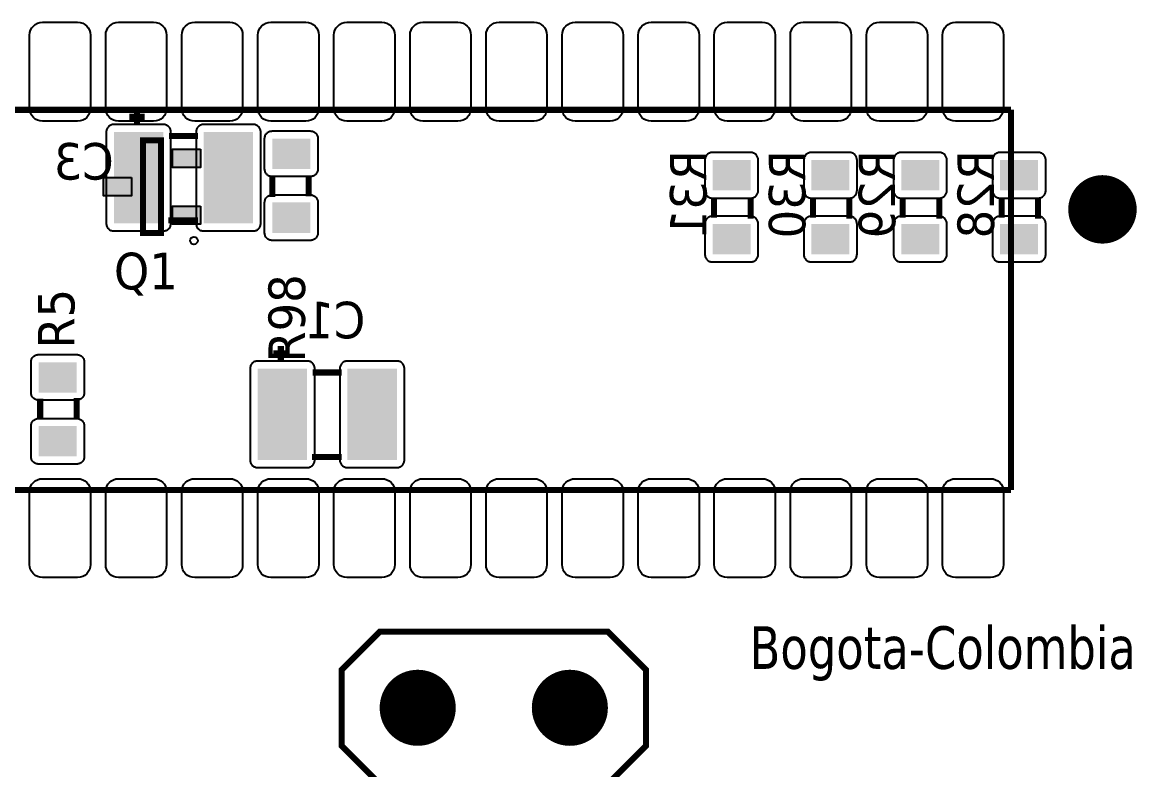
# Model space of a CAD drawing. Header units: millimetres. Extents: x 123.5 to 144.3, y 105.4 to 121.6.
# Drawn here: x 127.689 to 130.589, y 112.185 to 114.13 of the extents above; entities that cross this region are included whole.
import ezdxf

# ---------------------------------------------------------------- set-up
doc = ezdxf.new("R2010")
doc.units = ezdxf.units.MM
doc.layers.add('DESC', color=250, linetype='Continuous')
doc.styles.get("Standard").update_dxf_attribs({"font": 'tahoma.ttf'})

# ---------------------------------------------------------------- blocks, each defined once
blk = doc.blocks.new('RPAD')
blk.add_trace([(-0.5, -0.5), (-0.5, 0.5), (0.5, -0.5), (0.5, 0.5)])
blk = doc.blocks.new('EPAD')
at = {"const_width": 0.5}
blk.add_lwpolyline([(-0.25, 0, 1), (0.25, 0, 1)], format="xyb", close=True, dxfattribs=at)
blk = doc.blocks.new('CCRPBoard')
for points in [[(129.6443, 113.9707), (129.5983, 113.9707), (129.5948, 113.9711), (129.5916, 113.972), (129.5887, 113.9736), (129.5862, 113.9757), (129.5841, 113.9782), (129.5826, 113.981), (129.5816, 113.9843), (129.5813, 113.9877), (129.5813, 114.0837), (129.5816, 114.0872), (129.5826, 114.0904), (129.5841, 114.0933), (129.5862, 114.0958), (129.5887, 114.0979), (129.5916, 114.0994), (129.5948, 114.1004), (129.5983, 114.1007), (129.6443, 114.1007), (129.6478, 114.1004), (129.651, 114.0994), (129.6539, 114.0979), (129.6564, 114.0958), (129.6584, 114.0933), (129.66, 114.0904), (129.6609, 114.0872), (129.6613, 114.0837), (129.6613, 113.9877), (129.6609, 113.9843), (129.66, 113.981), (129.6584, 113.9782), (129.6564, 113.9757), (129.6539, 113.9736), (129.651, 113.972), (129.6478, 113.9711), (129.6443, 113.9707)], [(129.7443, 113.9707), (129.6983, 113.9707), (129.6948, 113.9711), (129.6916, 113.972), (129.6887, 113.9736), (129.6862, 113.9757), (129.6841, 113.9782), (129.6826, 113.981), (129.6816, 113.9843), (129.6813, 113.9877), (129.6813, 114.0837), (129.6816, 114.0872), (129.6826, 114.0904), (129.6841, 114.0933), (129.6862, 114.0958), (129.6887, 114.0979), (129.6916, 114.0994), (129.6948, 114.1004), (129.6983, 114.1007), (129.7443, 114.1007), (129.7478, 114.1004), (129.751, 114.0994), (129.7539, 114.0979), (129.7564, 114.0958), (129.7584, 114.0933), (129.76, 114.0904), (129.7609, 114.0872), (129.7613, 114.0837), (129.7613, 113.9877), (129.7609, 113.9843), (129.76, 113.981), (129.7584, 113.9782), (129.7564, 113.9757), (129.7539, 113.9736), (129.751, 113.972), (129.7478, 113.9711), (129.7443, 113.9707)], [(129.8443, 113.9707), (129.7983, 113.9707), (129.7948, 113.9711), (129.7916, 113.972), (129.7887, 113.9736), (129.7862, 113.9757), (129.7841, 113.9782), (129.7826, 113.981), (129.7816, 113.9843), (129.7813, 113.9877), (129.7813, 114.0837), (129.7816, 114.0872), (129.7826, 114.0904), (129.7841, 114.0933), (129.7862, 114.0958), (129.7887, 114.0979), (129.7916, 114.0994), (129.7948, 114.1004), (129.7983, 114.1007), (129.8443, 114.1007), (129.8478, 114.1004), (129.851, 114.0994), (129.8539, 114.0979), (129.8564, 114.0958), (129.8584, 114.0933), (129.86, 114.0904), (129.8609, 114.0872), (129.8613, 114.0837), (129.8613, 113.9877), (129.8609, 113.9843), (129.86, 113.981), (129.8584, 113.9782), (129.8564, 113.9757), (129.8539, 113.9736), (129.851, 113.972), (129.8478, 113.9711), (129.8443, 113.9707)], [(129.9443, 113.9707), (129.8983, 113.9707), (129.8948, 113.9711), (129.8916, 113.972), (129.8887, 113.9736), (129.8862, 113.9757), (129.8841, 113.9782), (129.8826, 113.981), (129.8816, 113.9843), (129.8813, 113.9877), (129.8813, 114.0837), (129.8816, 114.0872), (129.8826, 114.0904), (129.8841, 114.0933), (129.8862, 114.0958), (129.8887, 114.0979), (129.8916, 114.0994), (129.8948, 114.1004), (129.8983, 114.1007), (129.9443, 114.1007), (129.9478, 114.1004), (129.951, 114.0994), (129.9539, 114.0979), (129.9564, 114.0958), (129.9584, 114.0933), (129.96, 114.0904), (129.9609, 114.0872), (129.9613, 114.0837), (129.9613, 113.9877), (129.9609, 113.9843), (129.96, 113.981), (129.9584, 113.9782), (129.9564, 113.9757), (129.9539, 113.9736), (129.951, 113.972), (129.9478, 113.9711), (129.9443, 113.9707)], [(130.0443, 113.9707), (129.9983, 113.9707), (129.9948, 113.9711), (129.9916, 113.972), (129.9887, 113.9736), (129.9862, 113.9757), (129.9841, 113.9782), (129.9826, 113.981), (129.9816, 113.9843), (129.9813, 113.9877), (129.9813, 114.0837), (129.9816, 114.0872), (129.9826, 114.0904), (129.9841, 114.0933), (129.9862, 114.0958), (129.9887, 114.0979), (129.9916, 114.0994), (129.9948, 114.1004), (129.9983, 114.1007), (130.0443, 114.1007), (130.0478, 114.1004), (130.051, 114.0994), (130.0539, 114.0979), (130.0564, 114.0958), (130.0584, 114.0933), (130.06, 114.0904), (130.0609, 114.0872), (130.0613, 114.0837), (130.0613, 113.9877), (130.0609, 113.9843), (130.06, 113.981), (130.0584, 113.9782), (130.0564, 113.9757), (130.0539, 113.9736), (130.051, 113.972), (130.0478, 113.9711), (130.0443, 113.9707)], [(130.1443, 113.9707), (130.0983, 113.9707), (130.0948, 113.9711), (130.0916, 113.972), (130.0887, 113.9736), (130.0862, 113.9757), (130.0841, 113.9782), (130.0826, 113.981), (130.0816, 113.9843), (130.0813, 113.9877), (130.0813, 114.0837), (130.0816, 114.0872), (130.0826, 114.0904), (130.0841, 114.0933), (130.0862, 114.0958), (130.0887, 114.0979), (130.0916, 114.0994), (130.0948, 114.1004), (130.0983, 114.1007), (130.1443, 114.1007), (130.1478, 114.1004), (130.151, 114.0994), (130.1539, 114.0979), (130.1564, 114.0958), (130.1584, 114.0933), (130.16, 114.0904), (130.1609, 114.0872), (130.1613, 114.0837), (130.1613, 113.9877), (130.1609, 113.9843), (130.16, 113.981), (130.1584, 113.9782), (130.1564, 113.9757), (130.1539, 113.9736), (130.151, 113.972), (130.1478, 113.9711), (130.1443, 113.9707)], [(130.2443, 113.9707), (130.1983, 113.9707), (130.1948, 113.9711), (130.1916, 113.972), (130.1887, 113.9736), (130.1862, 113.9757), (130.1841, 113.9782), (130.1826, 113.981), (130.1816, 113.9843), (130.1813, 113.9877), (130.1813, 114.0837), (130.1816, 114.0872), (130.1826, 114.0904), (130.1841, 114.0933), (130.1862, 114.0958), (130.1887, 114.0979), (130.1916, 114.0994), (130.1948, 114.1004), (130.1983, 114.1007), (130.2443, 114.1007), (130.2478, 114.1004), (130.251, 114.0994), (130.2539, 114.0979), (130.2564, 114.0958), (130.2584, 114.0933), (130.26, 114.0904), (130.2609, 114.0872), (130.2613, 114.0837), (130.2613, 113.9877), (130.2609, 113.9843), (130.26, 113.981), (130.2584, 113.9782), (130.2564, 113.9757), (130.2539, 113.9736), (130.251, 113.972), (130.2478, 113.9711), (130.2443, 113.9707)], [(130.3443, 113.9707), (130.2983, 113.9707), (130.2948, 113.9711), (130.2916, 113.972), (130.2887, 113.9736), (130.2862, 113.9757), (130.2841, 113.9782), (130.2826, 113.981), (130.2816, 113.9843), (130.2813, 113.9877), (130.2813, 114.0837), (130.2816, 114.0872), (130.2826, 114.0904), (130.2841, 114.0933), (130.2862, 114.0958), (130.2887, 114.0979), (130.2916, 114.0994), (130.2948, 114.1004), (130.2983, 114.1007), (130.3443, 114.1007), (130.3478, 114.1004), (130.351, 114.0994), (130.3539, 114.0979), (130.3564, 114.0958), (130.3584, 114.0933), (130.36, 114.0904), (130.3609, 114.0872), (130.3613, 114.0837), (130.3613, 113.9877), (130.3609, 113.9843), (130.36, 113.981), (130.3584, 113.9782), (130.3564, 113.9757), (130.3539, 113.9736), (130.351, 113.972), (130.3478, 113.9711), (130.3443, 113.9707)], [(130.4443, 113.9707), (130.3983, 113.9707), (130.3948, 113.9711), (130.3916, 113.972), (130.3887, 113.9736), (130.3862, 113.9757), (130.3841, 113.9782), (130.3826, 113.981), (130.3816, 113.9843), (130.3813, 113.9877), (130.3813, 114.0837), (130.3816, 114.0872), (130.3826, 114.0904), (130.3841, 114.0933), (130.3862, 114.0958), (130.3887, 114.0979), (130.3916, 114.0994), (130.3948, 114.1004), (130.3983, 114.1007), (130.4443, 114.1007), (130.4478, 114.1004), (130.451, 114.0994), (130.4539, 114.0979), (130.4564, 114.0958), (130.4584, 114.0933), (130.46, 114.0904), (130.4609, 114.0872), (130.4613, 114.0837), (130.4613, 113.9877), (130.4609, 113.9843), (130.46, 113.981), (130.4584, 113.9782), (130.4564, 113.9757), (130.4539, 113.9736), (130.451, 113.972), (130.4478, 113.9711), (130.4443, 113.9707)], [(130.5443, 113.9707), (130.4983, 113.9707), (130.4948, 113.9711), (130.4916, 113.972), (130.4887, 113.9736), (130.4862, 113.9757), (130.4841, 113.9782), (130.4826, 113.981), (130.4816, 113.9843), (130.4813, 113.9877), (130.4813, 114.0837), (130.4816, 114.0872), (130.4826, 114.0904), (130.4841, 114.0933), (130.4862, 114.0958), (130.4887, 114.0979), (130.4916, 114.0994), (130.4948, 114.1004), (130.4983, 114.1007), (130.5443, 114.1007), (130.5478, 114.1004), (130.551, 114.0994), (130.5539, 114.0979), (130.5564, 114.0958), (130.5584, 114.0933), (130.56, 114.0904), (130.5609, 114.0872), (130.5613, 114.0837), (130.5613, 113.9877), (130.5609, 113.9843), (130.56, 113.981), (130.5584, 113.9782), (130.5564, 113.9757), (130.5539, 113.9736), (130.551, 113.972), (130.5478, 113.9711), (130.5443, 113.9707)], [(130.6443, 113.9707), (130.5983, 113.9707), (130.5948, 113.9711), (130.5916, 113.972), (130.5887, 113.9736), (130.5862, 113.9757), (130.5841, 113.9782), (130.5826, 113.981), (130.5816, 113.9843), (130.5813, 113.9877), (130.5813, 114.0837), (130.5816, 114.0872), (130.5826, 114.0904), (130.5841, 114.0933), (130.5862, 114.0958), (130.5887, 114.0979), (130.5916, 114.0994), (130.5948, 114.1004), (130.5983, 114.1007), (130.6443, 114.1007), (130.6478, 114.1004), (130.651, 114.0994), (130.6539, 114.0979), (130.6564, 114.0958), (130.6584, 114.0933), (130.66, 114.0904), (130.6609, 114.0872), (130.6613, 114.0837), (130.6613, 113.9877), (130.6609, 113.9843), (130.66, 113.981), (130.6584, 113.9782), (130.6564, 113.9757), (130.6539, 113.9736), (130.651, 113.972), (130.6478, 113.9711), (130.6443, 113.9707)], [(130.7443, 113.9707), (130.6983, 113.9707), (130.6948, 113.9711), (130.6916, 113.972), (130.6887, 113.9736), (130.6862, 113.9757), (130.6841, 113.9782), (130.6826, 113.981), (130.6816, 113.9843), (130.6813, 113.9877), (130.6813, 114.0837), (130.6816, 114.0872), (130.6826, 114.0904), (130.6841, 114.0933), (130.6862, 114.0958), (130.6887, 114.0979), (130.6916, 114.0994), (130.6948, 114.1004), (130.6983, 114.1007), (130.7443, 114.1007), (130.7478, 114.1004), (130.751, 114.0994), (130.7539, 114.0979), (130.7564, 114.0958), (130.7584, 114.0933), (130.76, 114.0904), (130.7609, 114.0872), (130.7613, 114.0837), (130.7613, 113.9877), (130.7609, 113.9843), (130.76, 113.981), (130.7584, 113.9782), (130.7564, 113.9757), (130.7539, 113.9736), (130.751, 113.972), (130.7478, 113.9711), (130.7443, 113.9707)], [(130.8443, 113.9707), (130.7983, 113.9707), (130.7948, 113.9711), (130.7916, 113.972), (130.7887, 113.9736), (130.7862, 113.9757), (130.7841, 113.9782), (130.7826, 113.981), (130.7816, 113.9843), (130.7813, 113.9877), (130.7813, 114.0837), (130.7816, 114.0872), (130.7826, 114.0904), (130.7841, 114.0933), (130.7862, 114.0958), (130.7887, 114.0979), (130.7916, 114.0994), (130.7948, 114.1004), (130.7983, 114.1007), (130.8443, 114.1007), (130.8478, 114.1004), (130.851, 114.0994), (130.8539, 114.0979), (130.8564, 114.0958), (130.8584, 114.0933), (130.86, 114.0904), (130.8609, 114.0872), (130.8613, 114.0837), (130.8613, 113.9877), (130.8609, 113.9843), (130.86, 113.981), (130.8584, 113.9782), (130.8564, 113.9757), (130.8539, 113.9736), (130.851, 113.972), (130.8478, 113.9711), (130.8443, 113.9707)], [(129.757, 113.9664), (129.692, 113.9664), (129.691, 113.9663), (129.69, 113.9662), (129.689, 113.9659), (129.6881, 113.9656), (129.6872, 113.9652), (129.6864, 113.9647), (129.6856, 113.9641), (129.6849, 113.9635), (129.6843, 113.9628), (129.6837, 113.962), (129.6832, 113.9612), (129.6828, 113.9603), (129.6825, 113.9594), (129.6822, 113.9584), (129.6821, 113.9574), (129.682, 113.9564), (129.682, 113.8364), (129.6821, 113.8353), (129.6822, 113.8343), (129.6825, 113.8334), (129.6828, 113.8324), (129.6832, 113.8316), (129.6837, 113.8307), (129.6843, 113.83), (129.6849, 113.8293), (129.6856, 113.8286), (129.6864, 113.828), (129.6872, 113.8276), (129.6881, 113.8271), (129.689, 113.8268), (129.69, 113.8266), (129.691, 113.8264), (129.692, 113.8264), (129.757, 113.8264), (129.7581, 113.8264), (129.7591, 113.8266), (129.76, 113.8268), (129.761, 113.8271), (129.7618, 113.8276), (129.7627, 113.828), (129.7634, 113.8286), (129.7641, 113.8293), (129.7648, 113.83), (129.7654, 113.8307), (129.7658, 113.8316), (129.7663, 113.8324), (129.7666, 113.8334), (129.7668, 113.8343), (129.767, 113.8353), (129.767, 113.8364), (129.767, 113.9564), (129.767, 113.9574), (129.7668, 113.9584), (129.7666, 113.9594), (129.7663, 113.9603), (129.7658, 113.9612), (129.7654, 113.962), (129.7648, 113.9628), (129.7641, 113.9635), (129.7634, 113.9641), (129.7627, 113.9647), (129.7618, 113.9652), (129.761, 113.9656), (129.76, 113.9659), (129.7591, 113.9662), (129.7581, 113.9663), (129.757, 113.9664)], [(129.875, 113.9664), (129.81, 113.9664), (129.809, 113.9663), (129.808, 113.9662), (129.807, 113.9659), (129.8061, 113.9656), (129.8052, 113.9652), (129.8044, 113.9647), (129.8036, 113.9641), (129.8029, 113.9635), (129.8023, 113.9628), (129.8017, 113.962), (129.8012, 113.9612), (129.8008, 113.9603), (129.8005, 113.9594), (129.8002, 113.9584), (129.8001, 113.9574), (129.8, 113.9564), (129.8, 113.8364), (129.8001, 113.8353), (129.8002, 113.8343), (129.8005, 113.8334), (129.8008, 113.8324), (129.8012, 113.8316), (129.8017, 113.8307), (129.8023, 113.83), (129.8029, 113.8293), (129.8036, 113.8286), (129.8044, 113.828), (129.8052, 113.8276), (129.8061, 113.8271), (129.807, 113.8268), (129.808, 113.8266), (129.809, 113.8264), (129.81, 113.8264), (129.875, 113.8264), (129.8761, 113.8264), (129.8771, 113.8266), (129.878, 113.8268), (129.879, 113.8271), (129.8798, 113.8276), (129.8807, 113.828), (129.8814, 113.8286), (129.8821, 113.8293), (129.8828, 113.83), (129.8834, 113.8307), (129.8838, 113.8316), (129.8843, 113.8324), (129.8846, 113.8334), (129.8848, 113.8343), (129.885, 113.8353), (129.885, 113.8364), (129.885, 113.9564), (129.885, 113.9574), (129.8848, 113.9584), (129.8846, 113.9594), (129.8843, 113.9603), (129.8838, 113.9612), (129.8834, 113.962), (129.8828, 113.9628), (129.8821, 113.9635), (129.8814, 113.9641), (129.8807, 113.9647), (129.8798, 113.9652), (129.879, 113.9656), (129.878, 113.9659), (129.8771, 113.9662), (129.8761, 113.9663), (129.875, 113.9664)], [(129.9602, 113.9479), (129.9602, 113.9079), (129.9602, 113.9068), (129.96, 113.9058), (129.9598, 113.9049), (129.9594, 113.9039), (129.959, 113.9031), (129.9585, 113.9022), (129.958, 113.9015), (129.9573, 113.9008), (129.9566, 113.9001), (129.9558, 113.8995), (129.955, 113.8991), (129.9541, 113.8986), (129.9532, 113.8983), (129.9523, 113.8981), (129.9513, 113.8979), (129.9502, 113.8979), (129.9002, 113.8979), (129.8992, 113.8979), (129.8982, 113.8981), (129.8972, 113.8983), (129.8963, 113.8986), (129.8954, 113.8991), (129.8946, 113.8995), (129.8938, 113.9001), (129.8931, 113.9008), (129.8925, 113.9015), (129.8919, 113.9022), (129.8914, 113.9031), (129.891, 113.9039), (129.8907, 113.9049), (129.8904, 113.9058), (129.8903, 113.9068), (129.8902, 113.9079), (129.8902, 113.9479), (129.8903, 113.9489), (129.8904, 113.9499), (129.8907, 113.9509), (129.891, 113.9518), (129.8914, 113.9527), (129.8919, 113.9535), (129.8925, 113.9543), (129.8931, 113.955), (129.8938, 113.9556), (129.8946, 113.9562), (129.8954, 113.9567), (129.8963, 113.9571), (129.8972, 113.9574), (129.8982, 113.9577), (129.8992, 113.9578), (129.9002, 113.9579), (129.9502, 113.9579), (129.9513, 113.9578), (129.9523, 113.9577), (129.9532, 113.9574), (129.9541, 113.9571), (129.955, 113.9567), (129.9558, 113.9562), (129.9566, 113.9556), (129.9573, 113.955), (129.958, 113.9543), (129.9585, 113.9535), (129.959, 113.9527), (129.9594, 113.9518), (129.9598, 113.9509), (129.96, 113.9499), (129.9602, 113.9489), (129.9602, 113.9479)], [(129.8059, 113.934), (129.8059, 113.91), (129.7689, 113.91), (129.7689, 113.934), (129.8059, 113.934)], [(130.469, 113.9197), (130.469, 113.8797), (130.469, 113.8786), (130.4692, 113.8776), (130.4694, 113.8766), (130.4697, 113.8757), (130.4701, 113.8748), (130.4706, 113.874), (130.4712, 113.8733), (130.4718, 113.8726), (130.4725, 113.8719), (130.4733, 113.8713), (130.4741, 113.8708), (130.475, 113.8704), (130.4759, 113.8701), (130.4769, 113.8699), (130.4779, 113.8697), (130.479, 113.8697), (130.529, 113.8697), (130.53, 113.8697), (130.531, 113.8699), (130.532, 113.8701), (130.5329, 113.8704), (130.5338, 113.8708), (130.5346, 113.8713), (130.5354, 113.8719), (130.5361, 113.8726), (130.5367, 113.8733), (130.5373, 113.874), (130.5378, 113.8748), (130.5382, 113.8757), (130.5385, 113.8766), (130.5388, 113.8776), (130.5389, 113.8786), (130.539, 113.8797), (130.539, 113.9197), (130.5389, 113.9207), (130.5388, 113.9217), (130.5385, 113.9227), (130.5382, 113.9236), (130.5378, 113.9245), (130.5373, 113.9253), (130.5367, 113.9261), (130.5361, 113.9268), (130.5354, 113.9274), (130.5346, 113.928), (130.5338, 113.9285), (130.5329, 113.9289), (130.532, 113.9292), (130.531, 113.9295), (130.53, 113.9296), (130.529, 113.9297), (130.479, 113.9297), (130.4779, 113.9296), (130.4769, 113.9295), (130.4759, 113.9292), (130.475, 113.9289), (130.4741, 113.9285), (130.4733, 113.928), (130.4725, 113.9274), (130.4718, 113.9268), (130.4712, 113.9261), (130.4706, 113.9253), (130.4701, 113.9245), (130.4697, 113.9236), (130.4694, 113.9227), (130.4692, 113.9217), (130.469, 113.9207), (130.469, 113.9197)], [(130.5989, 113.9197), (130.5989, 113.8797), (130.5989, 113.8786), (130.5991, 113.8776), (130.5993, 113.8766), (130.5996, 113.8757), (130.6001, 113.8748), (130.6006, 113.874), (130.6011, 113.8733), (130.6018, 113.8726), (130.6025, 113.8719), (130.6032, 113.8713), (130.6041, 113.8708), (130.6049, 113.8704), (130.6059, 113.8701), (130.6068, 113.8699), (130.6078, 113.8697), (130.6089, 113.8697), (130.6589, 113.8697), (130.6599, 113.8697), (130.6609, 113.8699), (130.6619, 113.8701), (130.6628, 113.8704), (130.6637, 113.8708), (130.6645, 113.8713), (130.6653, 113.8719), (130.666, 113.8726), (130.6666, 113.8733), (130.6672, 113.874), (130.6677, 113.8748), (130.6681, 113.8757), (130.6684, 113.8766), (130.6687, 113.8776), (130.6688, 113.8786), (130.6689, 113.8797), (130.6689, 113.9197), (130.6688, 113.9207), (130.6687, 113.9217), (130.6684, 113.9227), (130.6681, 113.9236), (130.6677, 113.9245), (130.6672, 113.9253), (130.6666, 113.9261), (130.666, 113.9268), (130.6653, 113.9274), (130.6645, 113.928), (130.6637, 113.9285), (130.6628, 113.9289), (130.6619, 113.9292), (130.6609, 113.9295), (130.6599, 113.9296), (130.6589, 113.9297), (130.6089, 113.9297), (130.6078, 113.9296), (130.6068, 113.9295), (130.6059, 113.9292), (130.6049, 113.9289), (130.6041, 113.9285), (130.6032, 113.928), (130.6025, 113.9274), (130.6018, 113.9268), (130.6011, 113.9261), (130.6006, 113.9253), (130.6001, 113.9245), (130.5996, 113.9236), (130.5993, 113.9227), (130.5991, 113.9217), (130.5989, 113.9207), (130.5989, 113.9197)], [(130.717, 113.9197), (130.717, 113.8797), (130.717, 113.8786), (130.7172, 113.8776), (130.7174, 113.8766), (130.7178, 113.8757), (130.7182, 113.8748), (130.7187, 113.874), (130.7192, 113.8733), (130.7199, 113.8726), (130.7206, 113.8719), (130.7213, 113.8713), (130.7222, 113.8708), (130.723, 113.8704), (130.724, 113.8701), (130.7249, 113.8699), (130.7259, 113.8697), (130.727, 113.8697), (130.777, 113.8697), (130.778, 113.8697), (130.779, 113.8699), (130.78, 113.8701), (130.7809, 113.8704), (130.7818, 113.8708), (130.7826, 113.8713), (130.7834, 113.8719), (130.7841, 113.8726), (130.7847, 113.8733), (130.7853, 113.874), (130.7858, 113.8748), (130.7862, 113.8757), (130.7865, 113.8766), (130.7868, 113.8776), (130.7869, 113.8786), (130.787, 113.8797), (130.787, 113.9197), (130.7869, 113.9207), (130.7868, 113.9217), (130.7865, 113.9227), (130.7862, 113.9236), (130.7858, 113.9245), (130.7853, 113.9253), (130.7847, 113.9261), (130.7841, 113.9268), (130.7834, 113.9274), (130.7826, 113.928), (130.7818, 113.9285), (130.7809, 113.9289), (130.78, 113.9292), (130.779, 113.9295), (130.778, 113.9296), (130.777, 113.9297), (130.727, 113.9297), (130.7259, 113.9296), (130.7249, 113.9295), (130.724, 113.9292), (130.723, 113.9289), (130.7222, 113.9285), (130.7213, 113.928), (130.7206, 113.9274), (130.7199, 113.9268), (130.7192, 113.9261), (130.7187, 113.9253), (130.7182, 113.9245), (130.7178, 113.9236), (130.7174, 113.9227), (130.7172, 113.9217), (130.717, 113.9207), (130.717, 113.9197)], [(130.8469, 113.9197), (130.8469, 113.8797), (130.847, 113.8786), (130.8471, 113.8776), (130.8473, 113.8766), (130.8477, 113.8757), (130.8481, 113.8748), (130.8486, 113.874), (130.8492, 113.8733), (130.8498, 113.8726), (130.8505, 113.8719), (130.8513, 113.8713), (130.8521, 113.8708), (130.853, 113.8704), (130.8539, 113.8701), (130.8549, 113.8699), (130.8559, 113.8697), (130.8569, 113.8697), (130.9069, 113.8697), (130.9079, 113.8697), (130.9089, 113.8699), (130.9099, 113.8701), (130.9108, 113.8704), (130.9117, 113.8708), (130.9125, 113.8713), (130.9133, 113.8719), (130.914, 113.8726), (130.9147, 113.8733), (130.9152, 113.874), (130.9157, 113.8748), (130.9161, 113.8757), (130.9165, 113.8766), (130.9167, 113.8776), (130.9169, 113.8786), (130.9169, 113.8797), (130.9169, 113.9197), (130.9169, 113.9207), (130.9167, 113.9217), (130.9165, 113.9227), (130.9161, 113.9236), (130.9157, 113.9245), (130.9152, 113.9253), (130.9147, 113.9261), (130.914, 113.9268), (130.9133, 113.9274), (130.9125, 113.928), (130.9117, 113.9285), (130.9108, 113.9289), (130.9099, 113.9292), (130.9089, 113.9295), (130.9079, 113.9296), (130.9069, 113.9297), (130.8569, 113.9297), (130.8559, 113.9296), (130.8549, 113.9295), (130.8539, 113.9292), (130.853, 113.9289), (130.8521, 113.9285), (130.8513, 113.928), (130.8505, 113.9274), (130.8498, 113.9268), (130.8492, 113.9261), (130.8486, 113.9253), (130.8481, 113.9245), (130.8477, 113.9236), (130.8473, 113.9227), (130.8471, 113.9217), (130.847, 113.9207), (130.8469, 113.9197)], [(129.7154, 113.8966), (129.7154, 113.8726), (129.6784, 113.8726), (129.6784, 113.8966), (129.7154, 113.8966)], [(129.9602, 113.8639), (129.9602, 113.8239), (129.9602, 113.8228), (129.96, 113.8218), (129.9598, 113.8209), (129.9594, 113.8199), (129.959, 113.8191), (129.9585, 113.8182), (129.958, 113.8175), (129.9573, 113.8168), (129.9566, 113.8161), (129.9558, 113.8155), (129.955, 113.8151), (129.9541, 113.8146), (129.9532, 113.8143), (129.9523, 113.8141), (129.9513, 113.8139), (129.9502, 113.8139), (129.9002, 113.8139), (129.8992, 113.8139), (129.8982, 113.8141), (129.8972, 113.8143), (129.8963, 113.8146), (129.8954, 113.8151), (129.8946, 113.8155), (129.8938, 113.8161), (129.8931, 113.8168), (129.8925, 113.8175), (129.8919, 113.8182), (129.8914, 113.8191), (129.891, 113.8199), (129.8907, 113.8209), (129.8904, 113.8218), (129.8903, 113.8228), (129.8902, 113.8239), (129.8902, 113.8639), (129.8903, 113.8649), (129.8904, 113.8659), (129.8907, 113.8669), (129.891, 113.8678), (129.8914, 113.8687), (129.8919, 113.8695), (129.8925, 113.8703), (129.8931, 113.871), (129.8938, 113.8716), (129.8946, 113.8722), (129.8954, 113.8727), (129.8963, 113.8731), (129.8972, 113.8734), (129.8982, 113.8737), (129.8992, 113.8738), (129.9002, 113.8739), (129.9502, 113.8739), (129.9513, 113.8738), (129.9523, 113.8737), (129.9532, 113.8734), (129.9541, 113.8731), (129.955, 113.8727), (129.9558, 113.8722), (129.9566, 113.8716), (129.9573, 113.871), (129.958, 113.8703), (129.9585, 113.8695), (129.959, 113.8687), (129.9594, 113.8678), (129.9598, 113.8669), (129.96, 113.8659), (129.9602, 113.8649), (129.9602, 113.8639)], [(129.8059, 113.8592), (129.8059, 113.8352), (129.7689, 113.8352), (129.7689, 113.8592), (129.8059, 113.8592)], [(130.469, 113.8357), (130.469, 113.7957), (130.469, 113.7946), (130.4692, 113.7936), (130.4694, 113.7926), (130.4697, 113.7917), (130.4701, 113.7908), (130.4706, 113.79), (130.4712, 113.7893), (130.4718, 113.7886), (130.4725, 113.7879), (130.4733, 113.7873), (130.4741, 113.7868), (130.475, 113.7864), (130.4759, 113.7861), (130.4769, 113.7859), (130.4779, 113.7857), (130.479, 113.7857), (130.529, 113.7857), (130.53, 113.7857), (130.531, 113.7859), (130.532, 113.7861), (130.5329, 113.7864), (130.5338, 113.7868), (130.5346, 113.7873), (130.5354, 113.7879), (130.5361, 113.7886), (130.5367, 113.7893), (130.5373, 113.79), (130.5378, 113.7908), (130.5382, 113.7917), (130.5385, 113.7926), (130.5388, 113.7936), (130.5389, 113.7946), (130.539, 113.7957), (130.539, 113.8357), (130.5389, 113.8367), (130.5388, 113.8377), (130.5385, 113.8387), (130.5382, 113.8396), (130.5378, 113.8405), (130.5373, 113.8413), (130.5367, 113.8421), (130.5361, 113.8428), (130.5354, 113.8434), (130.5346, 113.844), (130.5338, 113.8445), (130.5329, 113.8449), (130.532, 113.8452), (130.531, 113.8455), (130.53, 113.8456), (130.529, 113.8457), (130.479, 113.8457), (130.4779, 113.8456), (130.4769, 113.8455), (130.4759, 113.8452), (130.475, 113.8449), (130.4741, 113.8445), (130.4733, 113.844), (130.4725, 113.8434), (130.4718, 113.8428), (130.4712, 113.8421), (130.4706, 113.8413), (130.4701, 113.8405), (130.4697, 113.8396), (130.4694, 113.8387), (130.4692, 113.8377), (130.469, 113.8367), (130.469, 113.8357)], [(130.5989, 113.8357), (130.5989, 113.7957), (130.5989, 113.7946), (130.5991, 113.7936), (130.5993, 113.7926), (130.5996, 113.7917), (130.6001, 113.7908), (130.6006, 113.79), (130.6011, 113.7893), (130.6018, 113.7886), (130.6025, 113.7879), (130.6032, 113.7873), (130.6041, 113.7868), (130.6049, 113.7864), (130.6059, 113.7861), (130.6068, 113.7859), (130.6078, 113.7857), (130.6089, 113.7857), (130.6589, 113.7857), (130.6599, 113.7857), (130.6609, 113.7859), (130.6619, 113.7861), (130.6628, 113.7864), (130.6637, 113.7868), (130.6645, 113.7873), (130.6653, 113.7879), (130.666, 113.7886), (130.6666, 113.7893), (130.6672, 113.79), (130.6677, 113.7908), (130.6681, 113.7917), (130.6684, 113.7926), (130.6687, 113.7936), (130.6688, 113.7946), (130.6689, 113.7957), (130.6689, 113.8357), (130.6688, 113.8367), (130.6687, 113.8377), (130.6684, 113.8387), (130.6681, 113.8396), (130.6677, 113.8405), (130.6672, 113.8413), (130.6666, 113.8421), (130.666, 113.8428), (130.6653, 113.8434), (130.6645, 113.844), (130.6637, 113.8445), (130.6628, 113.8449), (130.6619, 113.8452), (130.6609, 113.8455), (130.6599, 113.8456), (130.6589, 113.8457), (130.6089, 113.8457), (130.6078, 113.8456), (130.6068, 113.8455), (130.6059, 113.8452), (130.6049, 113.8449), (130.6041, 113.8445), (130.6032, 113.844), (130.6025, 113.8434), (130.6018, 113.8428), (130.6011, 113.8421), (130.6006, 113.8413), (130.6001, 113.8405), (130.5996, 113.8396), (130.5993, 113.8387), (130.5991, 113.8377), (130.5989, 113.8367), (130.5989, 113.8357)], [(130.717, 113.8357), (130.717, 113.7957), (130.717, 113.7946), (130.7172, 113.7936), (130.7174, 113.7926), (130.7178, 113.7917), (130.7182, 113.7908), (130.7187, 113.79), (130.7192, 113.7893), (130.7199, 113.7886), (130.7206, 113.7879), (130.7213, 113.7873), (130.7222, 113.7868), (130.723, 113.7864), (130.724, 113.7861), (130.7249, 113.7859), (130.7259, 113.7857), (130.727, 113.7857), (130.777, 113.7857), (130.778, 113.7857), (130.779, 113.7859), (130.78, 113.7861), (130.7809, 113.7864), (130.7818, 113.7868), (130.7826, 113.7873), (130.7834, 113.7879), (130.7841, 113.7886), (130.7847, 113.7893), (130.7853, 113.79), (130.7858, 113.7908), (130.7862, 113.7917), (130.7865, 113.7926), (130.7868, 113.7936), (130.7869, 113.7946), (130.787, 113.7957), (130.787, 113.8357), (130.7869, 113.8367), (130.7868, 113.8377), (130.7865, 113.8387), (130.7862, 113.8396), (130.7858, 113.8405), (130.7853, 113.8413), (130.7847, 113.8421), (130.7841, 113.8428), (130.7834, 113.8434), (130.7826, 113.844), (130.7818, 113.8445), (130.7809, 113.8449), (130.78, 113.8452), (130.779, 113.8455), (130.778, 113.8456), (130.777, 113.8457), (130.727, 113.8457), (130.7259, 113.8456), (130.7249, 113.8455), (130.724, 113.8452), (130.723, 113.8449), (130.7222, 113.8445), (130.7213, 113.844), (130.7206, 113.8434), (130.7199, 113.8428), (130.7192, 113.8421), (130.7187, 113.8413), (130.7182, 113.8405), (130.7178, 113.8396), (130.7174, 113.8387), (130.7172, 113.8377), (130.717, 113.8367), (130.717, 113.8357)], [(130.8469, 113.8357), (130.8469, 113.7957), (130.847, 113.7946), (130.8471, 113.7936), (130.8473, 113.7926), (130.8477, 113.7917), (130.8481, 113.7908), (130.8486, 113.79), (130.8492, 113.7893), (130.8498, 113.7886), (130.8505, 113.7879), (130.8513, 113.7873), (130.8521, 113.7868), (130.853, 113.7864), (130.8539, 113.7861), (130.8549, 113.7859), (130.8559, 113.7857), (130.8569, 113.7857), (130.9069, 113.7857), (130.9079, 113.7857), (130.9089, 113.7859), (130.9099, 113.7861), (130.9108, 113.7864), (130.9117, 113.7868), (130.9125, 113.7873), (130.9133, 113.7879), (130.914, 113.7886), (130.9147, 113.7893), (130.9152, 113.79), (130.9157, 113.7908), (130.9161, 113.7917), (130.9165, 113.7926), (130.9167, 113.7936), (130.9169, 113.7946), (130.9169, 113.7957), (130.9169, 113.8357), (130.9169, 113.8367), (130.9167, 113.8377), (130.9165, 113.8387), (130.9161, 113.8396), (130.9157, 113.8405), (130.9152, 113.8413), (130.9147, 113.8421), (130.914, 113.8428), (130.9133, 113.8434), (130.9125, 113.844), (130.9117, 113.8445), (130.9108, 113.8449), (130.9099, 113.8452), (130.9089, 113.8455), (130.9079, 113.8456), (130.9069, 113.8457), (130.8569, 113.8457), (130.8559, 113.8456), (130.8549, 113.8455), (130.8539, 113.8452), (130.853, 113.8449), (130.8521, 113.8445), (130.8513, 113.844), (130.8505, 113.8434), (130.8498, 113.8428), (130.8492, 113.8421), (130.8486, 113.8413), (130.8481, 113.8405), (130.8477, 113.8396), (130.8473, 113.8387), (130.8471, 113.8377), (130.847, 113.8367), (130.8469, 113.8357)], [(129.5831, 113.6139), (129.5831, 113.6539), (129.5832, 113.655), (129.5833, 113.656), (129.5836, 113.6569), (129.5839, 113.6578), (129.5843, 113.6587), (129.5848, 113.6595), (129.5854, 113.6603), (129.586, 113.661), (129.5867, 113.6617), (129.5875, 113.6622), (129.5883, 113.6627), (129.5892, 113.6631), (129.5901, 113.6635), (129.5911, 113.6637), (129.5921, 113.6639), (129.5931, 113.6639), (129.6431, 113.6639), (129.6442, 113.6639), (129.6452, 113.6637), (129.6461, 113.6635), (129.6471, 113.6631), (129.6479, 113.6627), (129.6488, 113.6622), (129.6495, 113.6617), (129.6502, 113.661), (129.6509, 113.6603), (129.6514, 113.6595), (129.6519, 113.6587), (129.6524, 113.6578), (129.6527, 113.6569), (129.6529, 113.656), (129.6531, 113.655), (129.6531, 113.6539), (129.6531, 113.6139), (129.6531, 113.6129), (129.6529, 113.6119), (129.6527, 113.6109), (129.6524, 113.61), (129.6519, 113.6091), (129.6514, 113.6083), (129.6509, 113.6075), (129.6502, 113.6068), (129.6495, 113.6062), (129.6488, 113.6056), (129.6479, 113.6051), (129.6471, 113.6047), (129.6461, 113.6044), (129.6452, 113.6041), (129.6442, 113.604), (129.6431, 113.6039), (129.5931, 113.6039), (129.5921, 113.604), (129.5911, 113.6041), (129.5901, 113.6044), (129.5892, 113.6047), (129.5883, 113.6051), (129.5875, 113.6056), (129.5867, 113.6062), (129.586, 113.6068), (129.5854, 113.6075), (129.5848, 113.6083), (129.5843, 113.6091), (129.5839, 113.61), (129.5836, 113.6109), (129.5833, 113.6119), (129.5832, 113.6129), (129.5831, 113.6139)], [(129.946, 113.6553), (129.881, 113.6553), (129.88, 113.6553), (129.879, 113.6551), (129.878, 113.6549), (129.8771, 113.6546), (129.8762, 113.6542), (129.8754, 113.6537), (129.8746, 113.6531), (129.8739, 113.6525), (129.8733, 113.6517), (129.8727, 113.651), (129.8722, 113.6502), (129.8718, 113.6493), (129.8715, 113.6484), (129.8712, 113.6474), (129.8711, 113.6464), (129.871, 113.6453), (129.871, 113.5253), (129.8711, 113.5243), (129.8712, 113.5233), (129.8715, 113.5223), (129.8718, 113.5214), (129.8722, 113.5205), (129.8727, 113.5197), (129.8733, 113.5189), (129.8739, 113.5182), (129.8746, 113.5176), (129.8754, 113.517), (129.8762, 113.5165), (129.8771, 113.5161), (129.878, 113.5158), (129.879, 113.5155), (129.88, 113.5154), (129.881, 113.5153), (129.946, 113.5153), (129.947, 113.5154), (129.9481, 113.5155), (129.949, 113.5158), (129.9499, 113.5161), (129.9508, 113.5165), (129.9516, 113.517), (129.9524, 113.5176), (129.9531, 113.5182), (129.9538, 113.5189), (129.9543, 113.5197), (129.9548, 113.5205), (129.9552, 113.5214), (129.9556, 113.5223), (129.9558, 113.5233), (129.956, 113.5243), (129.956, 113.5253), (129.956, 113.6453), (129.956, 113.6464), (129.9558, 113.6474), (129.9556, 113.6484), (129.9552, 113.6493), (129.9548, 113.6502), (129.9543, 113.651), (129.9538, 113.6517), (129.9531, 113.6525), (129.9524, 113.6531), (129.9516, 113.6537), (129.9508, 113.6542), (129.9499, 113.6546), (129.949, 113.6549), (129.9481, 113.6551), (129.947, 113.6553), (129.946, 113.6553)], [(130.064, 113.6553), (129.999, 113.6553), (129.998, 113.6553), (129.997, 113.6551), (129.996, 113.6549), (129.9951, 113.6546), (129.9942, 113.6542), (129.9934, 113.6537), (129.9926, 113.6531), (129.9919, 113.6525), (129.9913, 113.6517), (129.9907, 113.651), (129.9902, 113.6502), (129.9898, 113.6493), (129.9895, 113.6484), (129.9892, 113.6474), (129.9891, 113.6464), (129.989, 113.6453), (129.989, 113.5253), (129.9891, 113.5243), (129.9892, 113.5233), (129.9895, 113.5223), (129.9898, 113.5214), (129.9902, 113.5205), (129.9907, 113.5197), (129.9913, 113.5189), (129.9919, 113.5182), (129.9926, 113.5176), (129.9934, 113.517), (129.9942, 113.5165), (129.9951, 113.5161), (129.996, 113.5158), (129.997, 113.5155), (129.998, 113.5154), (129.999, 113.5153), (130.064, 113.5153), (130.065, 113.5154), (130.0661, 113.5155), (130.067, 113.5158), (130.0679, 113.5161), (130.0688, 113.5165), (130.0696, 113.517), (130.0704, 113.5176), (130.0711, 113.5182), (130.0718, 113.5189), (130.0723, 113.5197), (130.0728, 113.5205), (130.0732, 113.5214), (130.0736, 113.5223), (130.0738, 113.5233), (130.074, 113.5243), (130.074, 113.5253), (130.074, 113.6453), (130.074, 113.6464), (130.0738, 113.6474), (130.0736, 113.6484), (130.0732, 113.6493), (130.0728, 113.6502), (130.0723, 113.651), (130.0718, 113.6517), (130.0711, 113.6525), (130.0704, 113.6531), (130.0696, 113.6537), (130.0688, 113.6542), (130.0679, 113.6546), (130.067, 113.6549), (130.0661, 113.6551), (130.065, 113.6553), (130.064, 113.6553)], [(129.5831, 113.5299), (129.5831, 113.5699), (129.5832, 113.571), (129.5833, 113.572), (129.5836, 113.5729), (129.5839, 113.5738), (129.5843, 113.5747), (129.5848, 113.5755), (129.5854, 113.5763), (129.586, 113.577), (129.5867, 113.5777), (129.5875, 113.5782), (129.5883, 113.5787), (129.5892, 113.5791), (129.5901, 113.5795), (129.5911, 113.5797), (129.5921, 113.5799), (129.5931, 113.5799), (129.6431, 113.5799), (129.6442, 113.5799), (129.6452, 113.5797), (129.6461, 113.5795), (129.6471, 113.5791), (129.6479, 113.5787), (129.6488, 113.5782), (129.6495, 113.5777), (129.6502, 113.577), (129.6509, 113.5763), (129.6514, 113.5755), (129.6519, 113.5747), (129.6524, 113.5738), (129.6527, 113.5729), (129.6529, 113.572), (129.6531, 113.571), (129.6531, 113.5699), (129.6531, 113.5299), (129.6531, 113.5289), (129.6529, 113.5279), (129.6527, 113.5269), (129.6524, 113.526), (129.6519, 113.5251), (129.6514, 113.5243), (129.6509, 113.5235), (129.6502, 113.5228), (129.6495, 113.5222), (129.6488, 113.5216), (129.6479, 113.5211), (129.6471, 113.5207), (129.6461, 113.5204), (129.6452, 113.5201), (129.6442, 113.52), (129.6431, 113.5199), (129.5931, 113.5199), (129.5921, 113.52), (129.5911, 113.5201), (129.5901, 113.5204), (129.5892, 113.5207), (129.5883, 113.5211), (129.5875, 113.5216), (129.5867, 113.5222), (129.586, 113.5228), (129.5854, 113.5235), (129.5848, 113.5243), (129.5843, 113.5251), (129.5839, 113.526), (129.5836, 113.5269), (129.5833, 113.5279), (129.5832, 113.5289), (129.5831, 113.5299)], [(129.5983, 113.5007), (129.6443, 113.5007), (129.6478, 113.5004), (129.651, 113.4994), (129.6539, 113.4979), (129.6564, 113.4958), (129.6584, 113.4933), (129.66, 113.4904), (129.6609, 113.4872), (129.6613, 113.4837), (129.6613, 113.3877), (129.6609, 113.3843), (129.66, 113.381), (129.6584, 113.3782), (129.6564, 113.3757), (129.6539, 113.3736), (129.651, 113.372), (129.6478, 113.3711), (129.6443, 113.3707), (129.5983, 113.3707), (129.5948, 113.3711), (129.5916, 113.372), (129.5887, 113.3736), (129.5862, 113.3757), (129.5841, 113.3782), (129.5826, 113.381), (129.5816, 113.3843), (129.5813, 113.3877), (129.5813, 113.4837), (129.5816, 113.4872), (129.5826, 113.4904), (129.5841, 113.4933), (129.5862, 113.4958), (129.5887, 113.4979), (129.5916, 113.4994), (129.5948, 113.5004), (129.5983, 113.5007)], [(129.6983, 113.5007), (129.7443, 113.5007), (129.7478, 113.5004), (129.751, 113.4994), (129.7539, 113.4979), (129.7564, 113.4958), (129.7584, 113.4933), (129.76, 113.4904), (129.7609, 113.4872), (129.7613, 113.4837), (129.7613, 113.3877), (129.7609, 113.3843), (129.76, 113.381), (129.7584, 113.3782), (129.7564, 113.3757), (129.7539, 113.3736), (129.751, 113.372), (129.7478, 113.3711), (129.7443, 113.3707), (129.6983, 113.3707), (129.6948, 113.3711), (129.6916, 113.372), (129.6887, 113.3736), (129.6862, 113.3757), (129.6841, 113.3782), (129.6826, 113.381), (129.6816, 113.3843), (129.6813, 113.3877), (129.6813, 113.4837), (129.6816, 113.4872), (129.6826, 113.4904), (129.6841, 113.4933), (129.6862, 113.4958), (129.6887, 113.4979), (129.6916, 113.4994), (129.6948, 113.5004), (129.6983, 113.5007)], [(129.7983, 113.5007), (129.8443, 113.5007), (129.8478, 113.5004), (129.851, 113.4994), (129.8539, 113.4979), (129.8564, 113.4958), (129.8584, 113.4933), (129.86, 113.4904), (129.8609, 113.4872), (129.8613, 113.4837), (129.8613, 113.3877), (129.8609, 113.3843), (129.86, 113.381), (129.8584, 113.3782), (129.8564, 113.3757), (129.8539, 113.3736), (129.851, 113.372), (129.8478, 113.3711), (129.8443, 113.3707), (129.7983, 113.3707), (129.7948, 113.3711), (129.7916, 113.372), (129.7887, 113.3736), (129.7862, 113.3757), (129.7841, 113.3782), (129.7826, 113.381), (129.7816, 113.3843), (129.7813, 113.3877), (129.7813, 113.4837), (129.7816, 113.4872), (129.7826, 113.4904), (129.7841, 113.4933), (129.7862, 113.4958), (129.7887, 113.4979), (129.7916, 113.4994), (129.7948, 113.5004), (129.7983, 113.5007)], [(129.8983, 113.5007), (129.9443, 113.5007), (129.9478, 113.5004), (129.951, 113.4994), (129.9539, 113.4979), (129.9564, 113.4958), (129.9584, 113.4933), (129.96, 113.4904), (129.9609, 113.4872), (129.9613, 113.4837), (129.9613, 113.3877), (129.9609, 113.3843), (129.96, 113.381), (129.9584, 113.3782), (129.9564, 113.3757), (129.9539, 113.3736), (129.951, 113.372), (129.9478, 113.3711), (129.9443, 113.3707), (129.8983, 113.3707), (129.8948, 113.3711), (129.8916, 113.372), (129.8887, 113.3736), (129.8862, 113.3757), (129.8841, 113.3782), (129.8826, 113.381), (129.8816, 113.3843), (129.8813, 113.3877), (129.8813, 113.4837), (129.8816, 113.4872), (129.8826, 113.4904), (129.8841, 113.4933), (129.8862, 113.4958), (129.8887, 113.4979), (129.8916, 113.4994), (129.8948, 113.5004), (129.8983, 113.5007)], [(129.9983, 113.5007), (130.0443, 113.5007), (130.0478, 113.5004), (130.051, 113.4994), (130.0539, 113.4979), (130.0564, 113.4958), (130.0584, 113.4933), (130.06, 113.4904), (130.0609, 113.4872), (130.0613, 113.4837), (130.0613, 113.3877), (130.0609, 113.3843), (130.06, 113.381), (130.0584, 113.3782), (130.0564, 113.3757), (130.0539, 113.3736), (130.051, 113.372), (130.0478, 113.3711), (130.0443, 113.3707), (129.9983, 113.3707), (129.9948, 113.3711), (129.9916, 113.372), (129.9887, 113.3736), (129.9862, 113.3757), (129.9841, 113.3782), (129.9826, 113.381), (129.9816, 113.3843), (129.9813, 113.3877), (129.9813, 113.4837), (129.9816, 113.4872), (129.9826, 113.4904), (129.9841, 113.4933), (129.9862, 113.4958), (129.9887, 113.4979), (129.9916, 113.4994), (129.9948, 113.5004), (129.9983, 113.5007)], [(130.0983, 113.5007), (130.1443, 113.5007), (130.1478, 113.5004), (130.151, 113.4994), (130.1539, 113.4979), (130.1564, 113.4958), (130.1584, 113.4933), (130.16, 113.4904), (130.1609, 113.4872), (130.1613, 113.4837), (130.1613, 113.3877), (130.1609, 113.3843), (130.16, 113.381), (130.1584, 113.3782), (130.1564, 113.3757), (130.1539, 113.3736), (130.151, 113.372), (130.1478, 113.3711), (130.1443, 113.3707), (130.0983, 113.3707), (130.0948, 113.3711), (130.0916, 113.372), (130.0887, 113.3736), (130.0862, 113.3757), (130.0841, 113.3782), (130.0826, 113.381), (130.0816, 113.3843), (130.0813, 113.3877), (130.0813, 113.4837), (130.0816, 113.4872), (130.0826, 113.4904), (130.0841, 113.4933), (130.0862, 113.4958), (130.0887, 113.4979), (130.0916, 113.4994), (130.0948, 113.5004), (130.0983, 113.5007)], [(130.1983, 113.5007), (130.2443, 113.5007), (130.2478, 113.5004), (130.251, 113.4994), (130.2539, 113.4979), (130.2564, 113.4958), (130.2584, 113.4933), (130.26, 113.4904), (130.2609, 113.4872), (130.2613, 113.4837), (130.2613, 113.3877), (130.2609, 113.3843), (130.26, 113.381), (130.2584, 113.3782), (130.2564, 113.3757), (130.2539, 113.3736), (130.251, 113.372), (130.2478, 113.3711), (130.2443, 113.3707), (130.1983, 113.3707), (130.1948, 113.3711), (130.1916, 113.372), (130.1887, 113.3736), (130.1862, 113.3757), (130.1841, 113.3782), (130.1826, 113.381), (130.1816, 113.3843), (130.1813, 113.3877), (130.1813, 113.4837), (130.1816, 113.4872), (130.1826, 113.4904), (130.1841, 113.4933), (130.1862, 113.4958), (130.1887, 113.4979), (130.1916, 113.4994), (130.1948, 113.5004), (130.1983, 113.5007)], [(130.2983, 113.5007), (130.3443, 113.5007), (130.3478, 113.5004), (130.351, 113.4994), (130.3539, 113.4979), (130.3564, 113.4958), (130.3584, 113.4933), (130.36, 113.4904), (130.3609, 113.4872), (130.3613, 113.4837), (130.3613, 113.3877), (130.3609, 113.3843), (130.36, 113.381), (130.3584, 113.3782), (130.3564, 113.3757), (130.3539, 113.3736), (130.351, 113.372), (130.3478, 113.3711), (130.3443, 113.3707), (130.2983, 113.3707), (130.2948, 113.3711), (130.2916, 113.372), (130.2887, 113.3736), (130.2862, 113.3757), (130.2841, 113.3782), (130.2826, 113.381), (130.2816, 113.3843), (130.2813, 113.3877), (130.2813, 113.4837), (130.2816, 113.4872), (130.2826, 113.4904), (130.2841, 113.4933), (130.2862, 113.4958), (130.2887, 113.4979), (130.2916, 113.4994), (130.2948, 113.5004), (130.2983, 113.5007)], [(130.3983, 113.5007), (130.4443, 113.5007), (130.4478, 113.5004), (130.451, 113.4994), (130.4539, 113.4979), (130.4564, 113.4958), (130.4584, 113.4933), (130.46, 113.4904), (130.4609, 113.4872), (130.4613, 113.4837), (130.4613, 113.3877), (130.4609, 113.3843), (130.46, 113.381), (130.4584, 113.3782), (130.4564, 113.3757), (130.4539, 113.3736), (130.451, 113.372), (130.4478, 113.3711), (130.4443, 113.3707), (130.3983, 113.3707), (130.3948, 113.3711), (130.3916, 113.372), (130.3887, 113.3736), (130.3862, 113.3757), (130.3841, 113.3782), (130.3826, 113.381), (130.3816, 113.3843), (130.3813, 113.3877), (130.3813, 113.4837), (130.3816, 113.4872), (130.3826, 113.4904), (130.3841, 113.4933), (130.3862, 113.4958), (130.3887, 113.4979), (130.3916, 113.4994), (130.3948, 113.5004), (130.3983, 113.5007)], [(130.4983, 113.5007), (130.5443, 113.5007), (130.5478, 113.5004), (130.551, 113.4994), (130.5539, 113.4979), (130.5564, 113.4958), (130.5584, 113.4933), (130.56, 113.4904), (130.5609, 113.4872), (130.5613, 113.4837), (130.5613, 113.3877), (130.5609, 113.3843), (130.56, 113.381), (130.5584, 113.3782), (130.5564, 113.3757), (130.5539, 113.3736), (130.551, 113.372), (130.5478, 113.3711), (130.5443, 113.3707), (130.4983, 113.3707), (130.4948, 113.3711), (130.4916, 113.372), (130.4887, 113.3736), (130.4862, 113.3757), (130.4841, 113.3782), (130.4826, 113.381), (130.4816, 113.3843), (130.4813, 113.3877), (130.4813, 113.4837), (130.4816, 113.4872), (130.4826, 113.4904), (130.4841, 113.4933), (130.4862, 113.4958), (130.4887, 113.4979), (130.4916, 113.4994), (130.4948, 113.5004), (130.4983, 113.5007)], [(130.5983, 113.5007), (130.6443, 113.5007), (130.6478, 113.5004), (130.651, 113.4994), (130.6539, 113.4979), (130.6564, 113.4958), (130.6584, 113.4933), (130.66, 113.4904), (130.6609, 113.4872), (130.6613, 113.4837), (130.6613, 113.3877), (130.6609, 113.3843), (130.66, 113.381), (130.6584, 113.3782), (130.6564, 113.3757), (130.6539, 113.3736), (130.651, 113.372), (130.6478, 113.3711), (130.6443, 113.3707), (130.5983, 113.3707), (130.5948, 113.3711), (130.5916, 113.372), (130.5887, 113.3736), (130.5862, 113.3757), (130.5841, 113.3782), (130.5826, 113.381), (130.5816, 113.3843), (130.5813, 113.3877), (130.5813, 113.4837), (130.5816, 113.4872), (130.5826, 113.4904), (130.5841, 113.4933), (130.5862, 113.4958), (130.5887, 113.4979), (130.5916, 113.4994), (130.5948, 113.5004), (130.5983, 113.5007)], [(130.6983, 113.5007), (130.7443, 113.5007), (130.7478, 113.5004), (130.751, 113.4994), (130.7539, 113.4979), (130.7564, 113.4958), (130.7584, 113.4933), (130.76, 113.4904), (130.7609, 113.4872), (130.7613, 113.4837), (130.7613, 113.3877), (130.7609, 113.3843), (130.76, 113.381), (130.7584, 113.3782), (130.7564, 113.3757), (130.7539, 113.3736), (130.751, 113.372), (130.7478, 113.3711), (130.7443, 113.3707), (130.6983, 113.3707), (130.6948, 113.3711), (130.6916, 113.372), (130.6887, 113.3736), (130.6862, 113.3757), (130.6841, 113.3782), (130.6826, 113.381), (130.6816, 113.3843), (130.6813, 113.3877), (130.6813, 113.4837), (130.6816, 113.4872), (130.6826, 113.4904), (130.6841, 113.4933), (130.6862, 113.4958), (130.6887, 113.4979), (130.6916, 113.4994), (130.6948, 113.5004), (130.6983, 113.5007)], [(130.7983, 113.5007), (130.8443, 113.5007), (130.8478, 113.5004), (130.851, 113.4994), (130.8539, 113.4979), (130.8564, 113.4958), (130.8584, 113.4933), (130.86, 113.4904), (130.8609, 113.4872), (130.8613, 113.4837), (130.8613, 113.3877), (130.8609, 113.3843), (130.86, 113.381), (130.8584, 113.3782), (130.8564, 113.3757), (130.8539, 113.3736), (130.851, 113.372), (130.8478, 113.3711), (130.8443, 113.3707), (130.7983, 113.3707), (130.7948, 113.3711), (130.7916, 113.372), (130.7887, 113.3736), (130.7862, 113.3757), (130.7841, 113.3782), (130.7826, 113.381), (130.7816, 113.3843), (130.7813, 113.3877), (130.7813, 113.4837), (130.7816, 113.4872), (130.7826, 113.4904), (130.7841, 113.4933), (130.7862, 113.4958), (130.7887, 113.4979), (130.7916, 113.4994), (130.7948, 113.5004), (130.7983, 113.5007)]]:
    blk.add_lwpolyline(points, close=True)
for points, const_width in [([(128.8713, 113.9857), (130.8713, 113.9857)], 0.008), ([(128.8713, 113.9857), (130.8713, 113.9857)], 0.008), ([(128.8713, 113.9857), (130.8713, 113.9857)], 0.008), ([(129.7225, 113.9664), (129.7225, 113.9864)], 0.008), ([(129.7225, 113.9664), (129.7225, 113.9864)], 0.008), ([(129.7225, 113.9664), (129.7225, 113.9864)], 0.008), ([(130.8713, 113.9857), (130.8713, 113.4857)], 0.008), ([(130.8713, 113.9857), (130.8713, 113.4857)], 0.008), ([(130.8713, 113.9857), (130.8713, 113.4857)], 0.008), ([(129.7325, 113.9764), (129.7125, 113.9764)], 0.008), ([(129.7325, 113.9764), (129.7125, 113.9764)], 0.008), ([(129.7325, 113.9764), (129.7125, 113.9764)], 0.008), ([(129.8025, 113.9514), (129.7645, 113.9514)], 0.008), ([(129.8025, 113.9514), (129.7645, 113.9514)], 0.008), ([(129.8025, 113.9514), (129.7645, 113.9514)], 0.008), ([(129.754, 113.9456), (129.7303, 113.9456), (129.7303, 113.8235), (129.754, 113.8235), (129.754, 113.9456)], 0.00787), ([(129.754, 113.9456), (129.7303, 113.9456), (129.7303, 113.8235), (129.754, 113.8235), (129.754, 113.9456)], 0.00787), ([(129.754, 113.9456), (129.7303, 113.9456), (129.7303, 113.8235), (129.754, 113.8235), (129.754, 113.9456)], 0.00787), ([(129.9002, 113.8989), (129.9002, 113.8709)], 0.008), ([(129.9002, 113.8989), (129.9002, 113.8709)], 0.008), ([(129.9002, 113.8989), (129.9002, 113.8709)], 0.008), ([(129.9482, 113.8989), (129.9482, 113.8719)], 0.008), ([(129.9482, 113.8989), (129.9482, 113.8719)], 0.008), ([(129.9482, 113.8989), (129.9482, 113.8719)], 0.008), ([(130.481, 113.8707), (130.481, 113.8437)], 0.008), ([(130.481, 113.8707), (130.481, 113.8437)], 0.008), ([(130.481, 113.8707), (130.481, 113.8437)], 0.008), ([(130.529, 113.8707), (130.529, 113.8427)], 0.008), ([(130.529, 113.8707), (130.529, 113.8427)], 0.008), ([(130.529, 113.8707), (130.529, 113.8427)], 0.008), ([(130.6109, 113.8707), (130.6109, 113.8437)], 0.008), ([(130.6109, 113.8707), (130.6109, 113.8437)], 0.008), ([(130.6109, 113.8707), (130.6109, 113.8437)], 0.008), ([(130.6589, 113.8707), (130.6589, 113.8427)], 0.008), ([(130.6589, 113.8707), (130.6589, 113.8427)], 0.008), ([(130.6589, 113.8707), (130.6589, 113.8427)], 0.008), ([(130.729, 113.8707), (130.729, 113.8437)], 0.008), ([(130.729, 113.8707), (130.729, 113.8437)], 0.008), ([(130.729, 113.8707), (130.729, 113.8437)], 0.008), ([(130.777, 113.8707), (130.777, 113.8427)], 0.008), ([(130.777, 113.8707), (130.777, 113.8427)], 0.008), ([(130.777, 113.8707), (130.777, 113.8427)], 0.008), ([(130.8589, 113.8707), (130.8589, 113.8437)], 0.008), ([(130.8589, 113.8707), (130.8589, 113.8437)], 0.008), ([(130.8589, 113.8707), (130.8589, 113.8437)], 0.008), ([(130.9069, 113.8707), (130.9069, 113.8427)], 0.008), ([(130.9069, 113.8707), (130.9069, 113.8427)], 0.008), ([(130.9069, 113.8707), (130.9069, 113.8427)], 0.008), ([(129.8025, 113.8404), (129.7635, 113.8404)], 0.008), ([(129.8025, 113.8404), (129.7635, 113.8404)], 0.008), ([(129.8025, 113.8404), (129.7635, 113.8404)], 0.008), ([(129.9115, 113.6553), (129.9115, 113.6753)], 0.008), ([(129.9115, 113.6553), (129.9115, 113.6753)], 0.008), ([(129.9115, 113.6553), (129.9115, 113.6753)], 0.008), ([(129.9215, 113.6653), (129.9015, 113.6653)], 0.008), ([(129.9215, 113.6653), (129.9015, 113.6653)], 0.008), ([(129.9215, 113.6653), (129.9015, 113.6653)], 0.008), ([(129.9915, 113.6403), (129.9535, 113.6403)], 0.008), ([(129.9915, 113.6403), (129.9535, 113.6403)], 0.008), ([(129.9915, 113.6403), (129.9535, 113.6403)], 0.008), ([(129.5951, 113.5789), (129.5951, 113.6059)], 0.008), ([(129.5951, 113.5789), (129.5951, 113.6059)], 0.008), ([(129.5951, 113.5789), (129.5951, 113.6059)], 0.008), ([(129.6431, 113.5789), (129.6431, 113.6069)], 0.008), ([(129.6431, 113.5789), (129.6431, 113.6069)], 0.008), ([(129.6431, 113.5789), (129.6431, 113.6069)], 0.008), ([(129.9915, 113.5293), (129.9525, 113.5293)], 0.008), ([(129.9915, 113.5293), (129.9525, 113.5293)], 0.008), ([(129.9915, 113.5293), (129.9525, 113.5293)], 0.008), ([(128.8713, 113.4857), (130.8713, 113.4857)], 0.008), ([(128.8713, 113.4857), (130.8713, 113.4857)], 0.008), ([(128.8713, 113.4857), (130.8713, 113.4857)], 0.008), ([(130.3414, 113.0995), (130.0414, 113.0995), (129.9914, 113.1495), (129.9914, 113.2495), (130.0414, 113.2995), (130.3414, 113.2995), (130.3914, 113.2495), (130.3914, 113.1495), (130.3414, 113.0995)], 0.008), ([(130.3414, 113.0995), (130.0414, 113.0995), (129.9914, 113.1495), (129.9914, 113.2495), (130.0414, 113.2995), (130.3414, 113.2995), (130.3914, 113.2495), (130.3914, 113.1495), (130.3414, 113.0995)], 0.008), ([(130.3414, 113.0995), (130.0414, 113.0995), (129.9914, 113.1495), (129.9914, 113.2495), (130.0414, 113.2995), (130.3414, 113.2995), (130.3914, 113.2495), (130.3914, 113.1495), (130.3414, 113.0995)], 0.008)]:
    blk.add_lwpolyline(points, dxfattribs=dict(const_width=const_width))
blk.add_circle((129.7973, 113.8137), 0.00492)
blk.add_circle((129.7973, 113.8137), 0.00492)
blk.add_circle((129.7973, 113.8137), 0.00492)
for name, p, xscale, yscale in [('RPAD', (129.7245, 113.8964), 0.065, 0.12), ('RPAD', (129.8425, 113.8964), 0.065, 0.12), ('EPAD', (130.9915, 113.8548), 0.09, 0.09), ('RPAD', (129.9135, 113.5853), 0.065, 0.12), ('RPAD', (130.0315, 113.5853), 0.065, 0.12), ('EPAD', (130.0914, 113.1995), 0.1, 0.1), ('EPAD', (130.2914, 113.1995), 0.1, 0.1)]:
    blk.add_blockref(name, p, dxfattribs=dict(xscale=xscale, yscale=yscale))
for p, xscale, yscale, rotation in [((129.9252, 113.9279), 0.04, 0.05, 270), ((129.7874, 113.922), 0.024, 0.037, 270), ((130.504, 113.8997), 0.04, 0.05, 90), ((130.6339, 113.8997), 0.04, 0.05, 90), ((130.752, 113.8997), 0.04, 0.05, 90), ((130.8819, 113.8997), 0.04, 0.05, 90), ((129.6969, 113.8846), 0.024, 0.037, 270), ((129.7874, 113.8472), 0.024, 0.037, 270), ((129.9252, 113.8439), 0.04, 0.05, 270), ((130.504, 113.8157), 0.04, 0.05, 90), ((130.6339, 113.8157), 0.04, 0.05, 90), ((130.752, 113.8157), 0.04, 0.05, 90), ((130.8819, 113.8157), 0.04, 0.05, 90), ((129.6181, 113.6339), 0.04, 0.05, 90), ((129.6181, 113.5499), 0.04, 0.05, 90)]:
    blk.add_blockref('RPAD', p, dxfattribs=dict(xscale=xscale, yscale=yscale, rotation=rotation))
at = {"text_generation_flag": 2, "width": 1.041667}
for s, p in [('C3', (129.6918, 113.894)), ('C3', (129.6918, 113.894)), ('C3', (129.6918, 113.894)), ('C1', (130.0225, 113.6853)), ('C1', (130.0225, 113.6853)), ('C1', (130.0225, 113.6853))]:
    blk.add_text(s, height=0.048, dxfattribs=at).set_placement(p)
for s, p in [('R31', (130.471, 113.9327)), ('R31', (130.471, 113.9327)), ('R31', (130.471, 113.9327)), ('R30', (130.6009, 113.9327)), ('R30', (130.6009, 113.9327)), ('R30', (130.6009, 113.9327)), ('R29', (130.719, 113.9327)), ('R29', (130.719, 113.9327)), ('R29', (130.719, 113.9327)), ('R28', (130.8489, 113.9327)), ('R28', (130.8489, 113.9327)), ('R28', (130.8489, 113.9327))]:
    blk.add_text(s, height=0.048, rotation=90, dxfattribs=at).set_placement(p)
for s, height, width, p in [('Q1', 0.048, 1.041667, (129.6921, 113.7498)), ('Q1', 0.048, 1.041667, (129.6921, 113.7498)), ('Q1', 0.048, 1.041667, (129.6921, 113.7498)), ('Bogota-Colombia', 0.056, 0.892857, (130.5276, 113.2507)), ('Bogota-Colombia', 0.056, 0.892857, (130.5276, 113.2507)), ('Bogota-Colombia', 0.056, 0.892857, (130.5276, 113.2507))]:
    blk.add_text(s, height=height, dxfattribs=dict(width=width)).set_placement(p)
at = {"width": 1.041667}
for s, p in [('R98', (129.9432, 113.6534)), ('R98', (129.9432, 113.6534)), ('R98', (129.9432, 113.6534)), ('R5', (129.6402, 113.6718)), ('R5', (129.6402, 113.6718)), ('R5', (129.6402, 113.6718))]:
    blk.add_text(s, height=0.048, rotation=90, dxfattribs=at).set_placement(p)

msp = doc.modelspace()

# ---------------------------------------------------------------- block references
at = {"layer": 'DESC', "xscale": 1.98, "yscale": 1.98, "zscale": 1.98}
msp.add_blockref('CCRPBoard', (-128.8632, -111.7893), dxfattribs=at)

doc.saveas('drawing.dxf')
